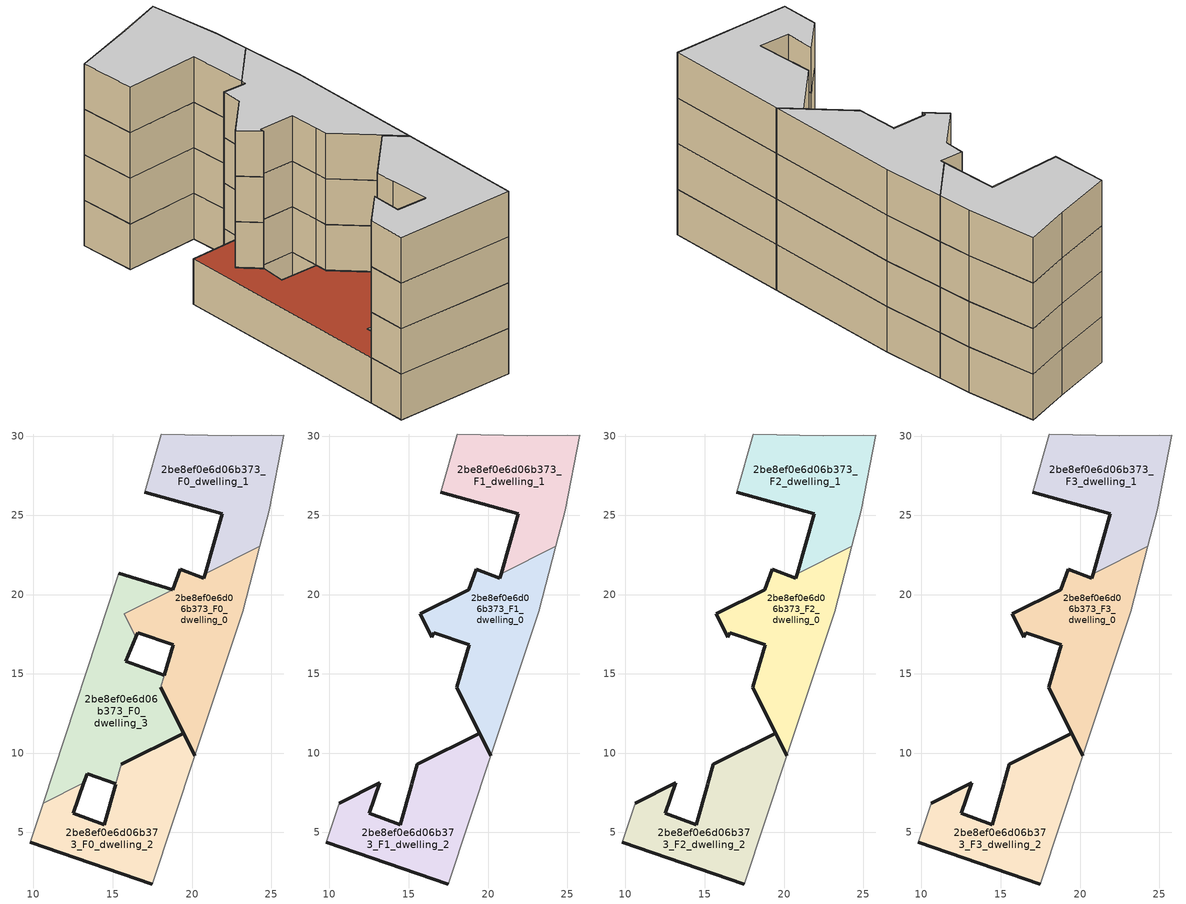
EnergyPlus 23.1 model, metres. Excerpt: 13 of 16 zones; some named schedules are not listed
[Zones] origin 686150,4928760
2be8ef0e6d06b373_F0_dwelling_0
 floor ground (EU_floor_Construction): 20.18,9.84 23.2,18.92 24.28,23.05 20.82,21.33 20.74,21.02 19.26,21.59 18.77,20.3 15.72,18.78 16.45,17.32 16.57,17.6 18.83,16.83 18.26,14.93 18.26,14.92 18.03,14.15 z0
 wall outside (EU_wall_Construction): 18.26,14.92 18.26,14.93 18.83,16.83 16.57,17.6 16.45,17.32 / 18.77,20.3 19.26,21.59 20.74,21.02 20.82,21.33 / 20.18,9.84 18.03,14.15 z0:3
 wall to 2be8ef0e6d06b373_F0_dwelling_3 (EU_wall_Construction): 16.45,17.32 15.72,18.78 18.77,20.3 / 18.03,14.15 18.26,14.92 z0:3
 wall to 2be8ef0e6d06b373_F0_dwelling_1 (EU_wall_Construction): 20.82,21.33 24.28,23.05 z0:3
 wall adiabatic (EU_wall_Construction): 24.28,23.05 23.2,18.92 20.18,9.84 z0:3
2be8ef0e6d06b373_F0_dwelling_1
 floor ground (EU_floor_Construction): 24.28,23.05 24.88,25.33 25.77,30.05 22.46,30.03 18.07,30.13 17.03,26.47 21.89,25.1 20.82,21.33 z0
 wall outside (EU_wall_Construction): 20.82,21.33 21.89,25.1 17.03,26.47 z0:3
 wall adiabatic (EU_wall_Construction): 17.03,26.47 18.07,30.13 22.46,30.03 25.77,30.05 24.88,25.33 24.28,23.05 z0:3
2be8ef0e6d06b373_F0_dwelling_2
 floor ground (EU_floor_Construction): 17.5,1.75 20.18,9.84 19.47,11.26 15.54,9.3 15.53,9.29 15.18,8.06 14.45,5.49 12.52,6.21 13.18,8.12 10.61,6.84 9.81,4.39 z0
 wall outside (EU_wall_Construction): 15.53,9.29 15.54,9.3 19.47,11.26 20.18,9.84 / 17.5,1.75 9.81,4.39 / 13.18,8.12 12.52,6.21 14.45,5.49 15.18,8.06 z0:3
 wall to 2be8ef0e6d06b373_F0_dwelling_3 (EU_wall_Construction): 15.18,8.06 15.53,9.29 / 10.61,6.84 13.18,8.12 z0:3
 wall adiabatic (EU_wall_Construction): 20.18,9.84 17.5,1.75 / 9.81,4.39 10.61,6.84 z0:3
2be8ef0e6d06b373_F0_dwelling_3
 floor ground (EU_floor_Construction): 19.47,11.26 18.03,14.15 18.26,14.92 15.82,15.79 16.45,17.32 15.72,18.78 18.77,20.3 15.37,21.36 10.61,6.84 13.18,8.12 13.38,8.71 15.18,8.06 15.53,9.29 z0
 wall outside (EU_wall_Construction): 15.37,21.36 18.77,20.3 / 16.45,17.32 15.82,15.79 18.26,14.92 / 18.03,14.15 19.47,11.26 15.53,9.29 / 15.18,8.06 13.38,8.71 13.18,8.12 z0:3
 wall adiabatic (EU_wall_Construction): 10.61,6.84 15.37,21.36 z0:3
 roof outside (EU_roof_Construction): 18.77,20.3 15.72,18.78 16.45,17.32 15.82,15.79 18.26,14.92 18.03,14.15 19.47,11.26 15.53,9.29 15.18,8.06 13.38,8.71 13.18,8.12 10.61,6.84 15.37,21.36 z3
2be8ef0e6d06b373_F1_dwelling_0
 floor to 2be8ef0e6d06b373_F0_dwelling_0 (EU_floor_Construction): 20.18,9.84 23.2,18.92 24.28,23.05 20.82,21.33 20.74,21.02 19.26,21.59 18.77,20.3 15.72,18.78 16.45,17.32 16.57,17.6 18.83,16.83 18.26,14.93 18.26,14.92 18.03,14.15 z3
 wall outside (EU_wall_Construction): 20.18,9.84 18.03,14.15 18.26,14.92 18.26,14.93 18.83,16.83 16.57,17.6 16.45,17.32 15.72,18.78 18.77,20.3 19.26,21.59 20.74,21.02 20.82,21.33 z3:6
 wall to 2be8ef0e6d06b373_F1_dwelling_1 (EU_wall_Construction): 20.82,21.33 24.28,23.05 z3:6
 wall adiabatic (EU_wall_Construction): 24.28,23.05 23.2,18.92 20.18,9.84 z3:6
2be8ef0e6d06b373_F1_dwelling_1
 floor to 2be8ef0e6d06b373_F0_dwelling_1 (EU_floor_Construction): 24.28,23.05 24.88,25.33 25.77,30.05 22.46,30.03 18.07,30.13 17.03,26.47 21.89,25.1 20.82,21.33 z3
 wall outside (EU_wall_Construction): 20.82,21.33 21.89,25.1 17.03,26.47 z3:6
 wall adiabatic (EU_wall_Construction): 17.03,26.47 18.07,30.13 22.46,30.03 25.77,30.05 24.88,25.33 24.28,23.05 z3:6
2be8ef0e6d06b373_F1_dwelling_2
 floor to 2be8ef0e6d06b373_F0_dwelling_2 (EU_floor_Construction): 17.5,1.75 20.18,9.84 19.47,11.26 15.54,9.3 15.53,9.29 15.18,8.06 14.45,5.49 12.52,6.21 13.18,8.12 10.61,6.84 9.81,4.39 z3
 wall outside (EU_wall_Construction): 17.5,1.75 9.81,4.39 / 10.61,6.84 13.18,8.12 12.52,6.21 14.45,5.49 15.18,8.06 15.53,9.29 15.54,9.3 19.47,11.26 20.18,9.84 z3:6
 wall adiabatic (EU_wall_Construction): 20.18,9.84 17.5,1.75 / 9.81,4.39 10.61,6.84 z3:6
2be8ef0e6d06b373_F2_dwelling_0
 floor to 2be8ef0e6d06b373_F1_dwelling_0 (EU_floor_Construction): 20.18,9.84 23.2,18.92 24.28,23.05 20.82,21.33 20.74,21.02 19.26,21.59 18.77,20.3 15.72,18.78 16.45,17.32 16.57,17.6 18.83,16.83 18.26,14.93 18.26,14.92 18.03,14.15 z6
 wall outside (EU_wall_Construction): 20.18,9.84 18.03,14.15 18.26,14.92 18.26,14.93 18.83,16.83 16.57,17.6 16.45,17.32 15.72,18.78 18.77,20.3 19.26,21.59 20.74,21.02 20.82,21.33 z6:9
 wall to 2be8ef0e6d06b373_F2_dwelling_1 (EU_wall_Construction): 20.82,21.33 24.28,23.05 z6:9
 wall adiabatic (EU_wall_Construction): 24.28,23.05 23.2,18.92 20.18,9.84 z6:9
2be8ef0e6d06b373_F2_dwelling_1
 floor to 2be8ef0e6d06b373_F1_dwelling_1 (EU_floor_Construction): 24.28,23.05 24.88,25.33 25.77,30.05 22.46,30.03 18.07,30.13 17.03,26.47 21.89,25.1 20.82,21.33 z6
 wall outside (EU_wall_Construction): 20.82,21.33 21.89,25.1 17.03,26.47 z6:9
 wall adiabatic (EU_wall_Construction): 17.03,26.47 18.07,30.13 22.46,30.03 25.77,30.05 24.88,25.33 24.28,23.05 z6:9
2be8ef0e6d06b373_F2_dwelling_2
 floor to 2be8ef0e6d06b373_F1_dwelling_2 (EU_floor_Construction): 17.5,1.75 20.18,9.84 19.47,11.26 15.54,9.3 15.53,9.29 15.18,8.06 14.45,5.49 12.52,6.21 13.18,8.12 10.61,6.84 9.81,4.39 z6
 wall outside (EU_wall_Construction): 17.5,1.75 9.81,4.39 / 10.61,6.84 13.18,8.12 12.52,6.21 14.45,5.49 15.18,8.06 15.53,9.29 15.54,9.3 19.47,11.26 20.18,9.84 z6:9
 wall adiabatic (EU_wall_Construction): 20.18,9.84 17.5,1.75 / 9.81,4.39 10.61,6.84 z6:9
2be8ef0e6d06b373_F3_dwelling_0
 floor to 2be8ef0e6d06b373_F2_dwelling_0 (EU_floor_Construction): 20.18,9.84 23.2,18.92 24.28,23.05 20.82,21.33 20.74,21.02 19.26,21.59 18.77,20.3 15.72,18.78 16.45,17.32 16.57,17.6 18.83,16.83 18.26,14.93 18.26,14.92 18.03,14.15 z9
 wall outside (EU_wall_Construction): 20.18,9.84 18.03,14.15 18.26,14.92 18.26,14.93 18.83,16.83 16.57,17.6 16.45,17.32 15.72,18.78 18.77,20.3 19.26,21.59 20.74,21.02 20.82,21.33 z9:12
 wall to 2be8ef0e6d06b373_F3_dwelling_1 (EU_wall_Construction): 20.82,21.33 24.28,23.05 z9:12
 wall adiabatic (EU_wall_Construction): 24.28,23.05 23.2,18.92 20.18,9.84 z9:12
 ceiling to 2be8ef0e6d06b373_F4_dwelling_0 (EU_floor_Construction): 24.28,23.05 23.2,18.92 20.18,9.84 18.03,14.15 18.26,14.92 18.26,14.93 18.83,16.83 16.57,17.6 16.45,17.32 15.72,18.78 18.77,20.3 19.26,21.59 20.74,21.02 20.82,21.33 z12
2be8ef0e6d06b373_F3_dwelling_1
 floor to 2be8ef0e6d06b373_F2_dwelling_1 (EU_floor_Construction): 24.28,23.05 24.88,25.33 25.77,30.05 22.46,30.03 18.07,30.13 17.03,26.47 21.89,25.1 20.82,21.33 z9
 wall outside (EU_wall_Construction): 20.82,21.33 21.89,25.1 17.03,26.47 z9:12
 wall adiabatic (EU_wall_Construction): 17.03,26.47 18.07,30.13 22.46,30.03 25.77,30.05 24.88,25.33 24.28,23.05 z9:12
 ceiling to 2be8ef0e6d06b373_F4_dwelling_1 (EU_floor_Construction): 25.77,30.05 24.88,25.33 24.28,23.05 20.82,21.33 21.89,25.1 17.03,26.47 18.07,30.13 22.46,30.03 z12
2be8ef0e6d06b373_F3_dwelling_2
 floor to 2be8ef0e6d06b373_F2_dwelling_2 (EU_floor_Construction): 17.5,1.75 20.18,9.84 19.47,11.26 15.54,9.3 15.53,9.29 15.18,8.06 14.45,5.49 12.52,6.21 13.18,8.12 10.61,6.84 9.81,4.39 z9
 wall outside (EU_wall_Construction): 17.5,1.75 9.81,4.39 / 10.61,6.84 13.18,8.12 12.52,6.21 14.45,5.49 15.18,8.06 15.53,9.29 15.54,9.3 19.47,11.26 20.18,9.84 z9:12
 wall adiabatic (EU_wall_Construction): 20.18,9.84 17.5,1.75 / 9.81,4.39 10.61,6.84 z9:12
 ceiling to 2be8ef0e6d06b373_F4_dwelling_2 (EU_floor_Construction): 19.47,11.26 20.18,9.84 17.5,1.75 9.81,4.39 10.61,6.84 13.18,8.12 12.52,6.21 14.45,5.49 15.18,8.06 15.53,9.29 15.54,9.3 z12
[Building]
EU S2 Campaign: North Axis=0; Terrain=City; Solar Distribution=FullExterior
[Site:Location]
Bologna: Latitude=44.5; Longitude=11.25; Time Zone=1; Elevation=37
[SizingPeriod:WeatherFileDays]
AnnualSizingPeriod: Begin Month=1; Begin Day of Month=1; End Month=12; End Day of Month=31; Day of Week for Start Day=Monday; Use Weather File Daylight Saving Period=No; Use Weather File Rain and Snow Indicators=No
[MATERIAL]
EU_InternalMass_Material: Roughness=MediumRough; Thickness=0.1; Conductivity=1; Density=1800; Specific Heat=900; Thermal Absorptance=0.9; Solar Absorptance=0.7; Visible Absorptance=0.7
[MATERIAL:NOMASS] Roughness=MediumRough; Thermal Absorptance=0.9; Solar Absorptance=0.7; Visible Absorptance=0.7
Name | Thermal Resistance
EU_wall_NoMass | 0.905828
EU_roof_NoMass | 0.37593
EU_floor_NoMass | 0.67114
[CONSTRUCTION]
EU_wall_Construction: EU_wall_NoMass
EU_roof_Construction: EU_roof_NoMass
EU_floor_Construction: EU_floor_NoMass
EU_InternalMass_Construction: EU_InternalMass_Material
[ZONE] Type=1; Multiplier=1; Ceiling Height=autocalculate; Floor Area=autocalculate; Part of Total Floor Area=Yes
Name | Volume
2be8ef0e6d06b373_F0_dwelling_0; 2be8ef0e6d06b373_F1_dwelling_0; 2be8ef0e6d06b373_F2_dwelling_0; 2be8ef0e6d06b373_F3_dwelling_0 | 138.597
2be8ef0e6d06b373_F0_dwelling_1; 2be8ef0e6d06b373_F1_dwelling_1; 2be8ef0e6d06b373_F2_dwelling_1; 2be8ef0e6d06b373_F3_dwelling_1 | 133.542
2be8ef0e6d06b373_F0_dwelling_2; 2be8ef0e6d06b373_F1_dwelling_2; 2be8ef0e6d06b373_F2_dwelling_2; 2be8ef0e6d06b373_F3_dwelling_2 | 141.341
2be8ef0e6d06b373_F0_dwelling_3 | 161.951
[INTERNALMASS] Construction=EU_InternalMass_Construction
Name | Zone or ZoneList | Surface Area
2be8ef0e6d06b373_F0_dwelling_0_EU_InternalMass | 2be8ef0e6d06b373_F0_dwelling_0 | 46.1998
2be8ef0e6d06b373_F0_dwelling_1_EU_InternalMass | 2be8ef0e6d06b373_F0_dwelling_1 | 44.5142
2be8ef0e6d06b373_F0_dwelling_2_EU_InternalMass | 2be8ef0e6d06b373_F0_dwelling_2 | 47.1146
2be8ef0e6d06b373_F0_dwelling_3_EU_InternalMass | 2be8ef0e6d06b373_F0_dwelling_3 | 53.9814
2be8ef0e6d06b373_F1_dwelling_0_EU_InternalMass | 2be8ef0e6d06b373_F1_dwelling_0 | 29.1986
2be8ef0e6d06b373_F1_dwelling_1_EU_InternalMass | 2be8ef0e6d06b373_F1_dwelling_1 | 74.8595
2be8ef0e6d06b373_F1_dwelling_2_EU_InternalMass | 2be8ef0e6d06b373_F1_dwelling_2 | 87.7548
2be8ef0e6d06b373_F2_dwelling_0_EU_InternalMass | 2be8ef0e6d06b373_F2_dwelling_0 | 29.1986
2be8ef0e6d06b373_F2_dwelling_1_EU_InternalMass | 2be8ef0e6d06b373_F2_dwelling_1 | 74.8595
2be8ef0e6d06b373_F2_dwelling_2_EU_InternalMass | 2be8ef0e6d06b373_F2_dwelling_2 | 87.7548
2be8ef0e6d06b373_F3_dwelling_0_EU_InternalMass | 2be8ef0e6d06b373_F3_dwelling_0 | 29.1986
2be8ef0e6d06b373_F3_dwelling_1_EU_InternalMass | 2be8ef0e6d06b373_F3_dwelling_1 | 74.8595
2be8ef0e6d06b373_F3_dwelling_2_EU_InternalMass | 2be8ef0e6d06b373_F3_dwelling_2 | 87.7548
[OTHEREQUIPMENT] Fuel Type=Electricity; Design Level Calculation Method=Watts/Area; Power per Zone Floor Area=1; Fraction Latent=0; Fraction Radiant=0; Fraction Lost=0; Carbon Dioxide Generation Rate=0; EndUse Subcategory=EU_Step8_InternalGains
Name | Zone or ZoneList or Space or SpaceList | Schedule
EU_Step8_InternalGain_2be8ef0e6d06b373_F0_dwelling_0_f000 | 2be8ef0e6d06b373_F0_dwelling_0 | EU_Step8_GainSchedule_2be8ef0e6d06b373_F0_dwelling_0_f000
EU_Step8_InternalGain_2be8ef0e6d06b373_F0_dwelling_1_f000 | 2be8ef0e6d06b373_F0_dwelling_1 | EU_Step8_GainSchedule_2be8ef0e6d06b373_F0_dwelling_1_f000
EU_Step8_InternalGain_2be8ef0e6d06b373_F0_dwelling_2_f000 | 2be8ef0e6d06b373_F0_dwelling_2 | EU_Step8_GainSchedule_2be8ef0e6d06b373_F0_dwelling_2_f000
EU_Step8_InternalGain_2be8ef0e6d06b373_F0_dwelling_3_f000 | 2be8ef0e6d06b373_F0_dwelling_3 | EU_Step8_GainSchedule_2be8ef0e6d06b373_F0_dwelling_3_f000
EU_Step8_InternalGain_2be8ef0e6d06b373_F1_dwelling_0_f000 | 2be8ef0e6d06b373_F1_dwelling_0 | EU_Step8_GainSchedule_2be8ef0e6d06b373_F1_dwelling_0_f000
EU_Step8_InternalGain_2be8ef0e6d06b373_F1_dwelling_1_f000 | 2be8ef0e6d06b373_F1_dwelling_1 | EU_Step8_GainSchedule_2be8ef0e6d06b373_F1_dwelling_1_f000
EU_Step8_InternalGain_2be8ef0e6d06b373_F1_dwelling_2_f000 | 2be8ef0e6d06b373_F1_dwelling_2 | EU_Step8_GainSchedule_2be8ef0e6d06b373_F1_dwelling_2_f000
EU_Step8_InternalGain_2be8ef0e6d06b373_F2_dwelling_0_f000 | 2be8ef0e6d06b373_F2_dwelling_0 | EU_Step8_GainSchedule_2be8ef0e6d06b373_F2_dwelling_0_f000
EU_Step8_InternalGain_2be8ef0e6d06b373_F2_dwelling_1_f000 | 2be8ef0e6d06b373_F2_dwelling_1 | EU_Step8_GainSchedule_2be8ef0e6d06b373_F2_dwelling_1_f000
EU_Step8_InternalGain_2be8ef0e6d06b373_F2_dwelling_2_f000 | 2be8ef0e6d06b373_F2_dwelling_2 | EU_Step8_GainSchedule_2be8ef0e6d06b373_F2_dwelling_2_f000
EU_Step8_InternalGain_2be8ef0e6d06b373_F3_dwelling_0_f000 | 2be8ef0e6d06b373_F3_dwelling_0 | EU_Step8_GainSchedule_2be8ef0e6d06b373_F3_dwelling_0_f000
EU_Step8_InternalGain_2be8ef0e6d06b373_F3_dwelling_1_f000 | 2be8ef0e6d06b373_F3_dwelling_1 | EU_Step8_GainSchedule_2be8ef0e6d06b373_F3_dwelling_1_f000
EU_Step8_InternalGain_2be8ef0e6d06b373_F3_dwelling_2_f000 | 2be8ef0e6d06b373_F3_dwelling_2 | EU_Step8_GainSchedule_2be8ef0e6d06b373_F3_dwelling_2_f000
[ZONEVENTILATION:DESIGNFLOWRATE] Schedule=EU_AlwaysOn; Design Flow Rate Calculation Method=AirChanges/Hour; Air Changes per Hour=0.73129; Ventilation Type=Natural; Fan Pressure Rise=0; Fan Total Efficiency=1; Constant Term Coefficient=1; Temperature Term Coefficient=0; Velocity Term Coefficient=0; Velocity Squared Term Coefficient=0; Minimum Indoor Temperature=-100; Maximum Indoor Temperature=100; Delta Temperature=-100; Minimum Outdoor Temperature=-100; Maximum Outdoor Temperature=100; Maximum Wind Speed=40
Name | Zone or ZoneList or Space or SpaceList
EU_ConstantAir_2be8ef0e6d06b373_F0_dwelling_0 | 2be8ef0e6d06b373_F0_dwelling_0
EU_ConstantAir_2be8ef0e6d06b373_F0_dwelling_1 | 2be8ef0e6d06b373_F0_dwelling_1
EU_ConstantAir_2be8ef0e6d06b373_F0_dwelling_2 | 2be8ef0e6d06b373_F0_dwelling_2
EU_ConstantAir_2be8ef0e6d06b373_F0_dwelling_3 | 2be8ef0e6d06b373_F0_dwelling_3
EU_ConstantAir_2be8ef0e6d06b373_F1_dwelling_0 | 2be8ef0e6d06b373_F1_dwelling_0
EU_ConstantAir_2be8ef0e6d06b373_F1_dwelling_1 | 2be8ef0e6d06b373_F1_dwelling_1
EU_ConstantAir_2be8ef0e6d06b373_F1_dwelling_2 | 2be8ef0e6d06b373_F1_dwelling_2
EU_ConstantAir_2be8ef0e6d06b373_F2_dwelling_0 | 2be8ef0e6d06b373_F2_dwelling_0
EU_ConstantAir_2be8ef0e6d06b373_F2_dwelling_1 | 2be8ef0e6d06b373_F2_dwelling_1
EU_ConstantAir_2be8ef0e6d06b373_F2_dwelling_2 | 2be8ef0e6d06b373_F2_dwelling_2
EU_ConstantAir_2be8ef0e6d06b373_F3_dwelling_0 | 2be8ef0e6d06b373_F3_dwelling_0
EU_ConstantAir_2be8ef0e6d06b373_F3_dwelling_1 | 2be8ef0e6d06b373_F3_dwelling_1
EU_ConstantAir_2be8ef0e6d06b373_F3_dwelling_2 | 2be8ef0e6d06b373_F3_dwelling_2
[HVACTEMPLATE:THERMOSTAT] Constant Heating Setpoint=20; Constant Cooling Setpoint=50
EU_HeatOnly_2be8ef0e6d06b373_F0_dwelling_0; EU_HeatOnly_2be8ef0e6d06b373_F0_dwelling_1; EU_HeatOnly_2be8ef0e6d06b373_F0_dwelling_2; EU_HeatOnly_2be8ef0e6d06b373_F0_dwelling_3; EU_HeatOnly_2be8ef0e6d06b373_F1_dwelling_0; EU_HeatOnly_2be8ef0e6d06b373_F1_dwelling_1; EU_HeatOnly_2be8ef0e6d06b373_F1_dwelling_2; EU_HeatOnly_2be8ef0e6d06b373_F2_dwelling_0; EU_HeatOnly_2be8ef0e6d06b373_F2_dwelling_1; EU_HeatOnly_2be8ef0e6d06b373_F2_dwelling_2; EU_HeatOnly_2be8ef0e6d06b373_F3_dwelling_0; EU_HeatOnly_2be8ef0e6d06b373_F3_dwelling_1; EU_HeatOnly_2be8ef0e6d06b373_F3_dwelling_2; EU_HeatOnly_2be8ef0e6d06b373_F4_dwelling_0; EU_HeatOnly_2be8ef0e6d06b373_F4_dwelling_1; EU_HeatOnly_2be8ef0e6d06b373_F4_dwelling_2
[HVACTEMPLATE:ZONE:IDEALLOADSAIRSYSTEM] System Availability Schedule=EU_AlwaysOn; Maximum Heating Supply Air Temperature=50; Minimum Cooling Supply Air Temperature=13; Maximum Heating Supply Air Humidity Ratio=0.0156; Minimum Cooling Supply Air Humidity Ratio=0.0077; Heating Limit=NoLimit; Cooling Limit=NoLimit; Heating Availability Schedule=EU_AlwaysOn; Cooling Availability Schedule=EU_CoolingOff; Dehumidification Control Type=ConstantSensibleHeatRatio; Cooling Sensible Heat Ratio=0.7; Dehumidification Setpoint=60; Humidification Control Type=None; Humidification Setpoint=30; Outdoor Air Method=None; Outdoor Air Flow Rate per Person=0.00944; Outdoor Air Flow Rate per Zone Floor Area=0; Outdoor Air Flow Rate per Zone=0; Demand Controlled Ventilation Type=None; Outdoor Air Economizer Type=NoEconomizer; Heat Recovery Type=None; Sensible Heat Recovery Effectiveness=0.7; Latent Heat Recovery Effectiveness=0.65
Name | Template Thermostat
2be8ef0e6d06b373_F0_dwelling_0 | EU_HeatOnly_2be8ef0e6d06b373_F0_dwelling_0
2be8ef0e6d06b373_F0_dwelling_1 | EU_HeatOnly_2be8ef0e6d06b373_F0_dwelling_1
2be8ef0e6d06b373_F0_dwelling_2 | EU_HeatOnly_2be8ef0e6d06b373_F0_dwelling_2
2be8ef0e6d06b373_F0_dwelling_3 | EU_HeatOnly_2be8ef0e6d06b373_F0_dwelling_3
2be8ef0e6d06b373_F1_dwelling_0 | EU_HeatOnly_2be8ef0e6d06b373_F1_dwelling_0
2be8ef0e6d06b373_F1_dwelling_1 | EU_HeatOnly_2be8ef0e6d06b373_F1_dwelling_1
2be8ef0e6d06b373_F1_dwelling_2 | EU_HeatOnly_2be8ef0e6d06b373_F1_dwelling_2
2be8ef0e6d06b373_F2_dwelling_0 | EU_HeatOnly_2be8ef0e6d06b373_F2_dwelling_0
2be8ef0e6d06b373_F2_dwelling_1 | EU_HeatOnly_2be8ef0e6d06b373_F2_dwelling_1
2be8ef0e6d06b373_F2_dwelling_2 | EU_HeatOnly_2be8ef0e6d06b373_F2_dwelling_2
2be8ef0e6d06b373_F3_dwelling_0 | EU_HeatOnly_2be8ef0e6d06b373_F3_dwelling_0
2be8ef0e6d06b373_F3_dwelling_1 | EU_HeatOnly_2be8ef0e6d06b373_F3_dwelling_1
2be8ef0e6d06b373_F3_dwelling_2 | EU_HeatOnly_2be8ef0e6d06b373_F3_dwelling_2
[SIZING:ZONE] Zone Cooling Design Supply Air Temperature Input Method=SupplyAirTemperature; Zone Cooling Design Supply Air Temperature=13; Zone Heating Design Supply Air Temperature Input Method=SupplyAirTemperature; Zone Heating Design Supply Air Temperature=50; Zone Cooling Design Supply Air Humidity Ratio=0.008; Zone Heating Design Supply Air Humidity Ratio=0.008; Cooling Design Air Flow Method=DesignDay; Cooling Design Air Flow Rate=0; Cooling Minimum Air Flow per Zone Floor Area=0.000762; Cooling Minimum Air Flow=0; Cooling Minimum Air Flow Fraction=0.2; Heating Design Air Flow Method=DesignDay; Heating Design Air Flow Rate=0; Heating Maximum Air Flow per Zone Floor Area=0.002032; Heating Maximum Air Flow=0.141576; Heating Maximum Air Flow Fraction=0.3; Account for Dedicated Outdoor Air System=No; Dedicated Outdoor Air System Control Strategy=NeutralSupplyAir; Dedicated Outdoor Air Low Setpoint Temperature for Design=autosize; Dedicated Outdoor Air High Setpoint Temperature for Design=autosize; Zone Load Sizing Method=Sensible Load Only No Latent Load; Zone Latent Cooling Design Supply Air Humidity Ratio Input Method=HumidityRatioDifference; Zone Cooling Design Supply Air Humidity Ratio Difference=0.005; Zone Latent Heating Design Supply Air Humidity Ratio Input Method=HumidityRatioDifference; Zone Humidification Design Supply Air Humidity Ratio Difference=0.005
2be8ef0e6d06b373_F0_dwelling_0; 2be8ef0e6d06b373_F0_dwelling_1; 2be8ef0e6d06b373_F0_dwelling_2; 2be8ef0e6d06b373_F0_dwelling_3; 2be8ef0e6d06b373_F1_dwelling_0
